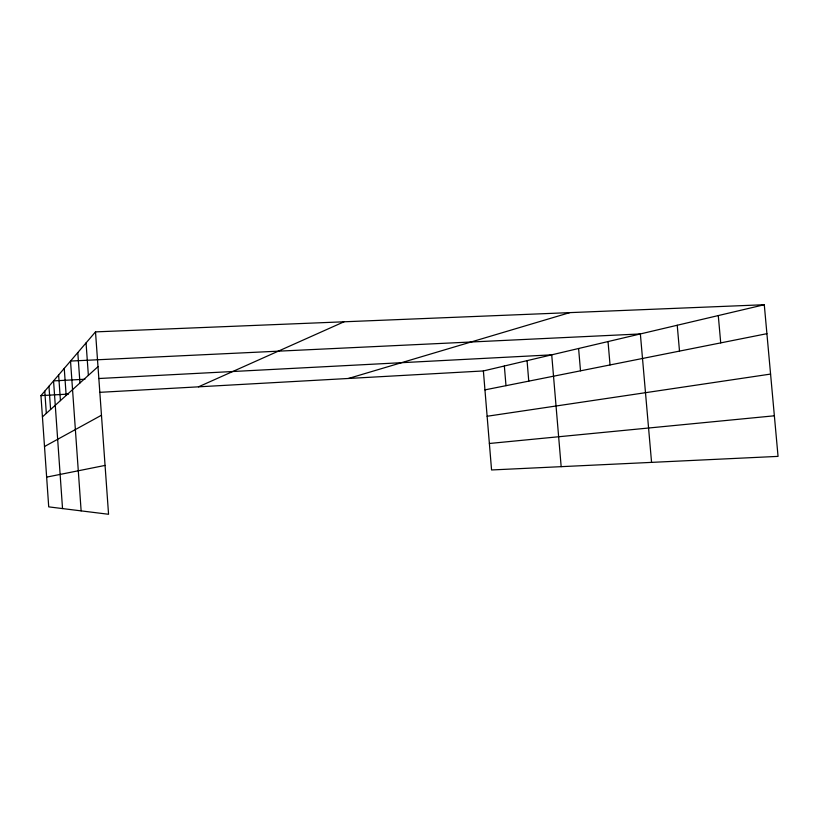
<?xml version="1.0" encoding="UTF-8"?>
<svg xmlns="http://www.w3.org/2000/svg" width="819" height="819" viewBox="0 0 819 819"><rect width="100%" height="100%" fill="white"/><g stroke="black" fill="none" stroke-linecap="round" stroke-linejoin="round"><path stroke-width="1.23" d="M95.506 331.879L108.558 514.271L48.72 506.869L40.95 395.618L95.506 331.879L764.281 304.729L778.05 456.378L491.564 469.963L483.384 370.946L764.281 304.729M42.434 416.871L97.993 366.666M44.502 446.519L101.464 415.233M198.464 386.834L344.041 321.785M348.454 378.47L569.748 312.633M46.642 477.119L105.057 465.417M484.95 389.875L766.912 333.681M487.121 416.257L770.577 374.078M489.373 443.488L774.364 415.796M40.95 395.618L68.53 394.082M99.846 392.332L483.384 370.946M84.961 379.248L53.552 380.886L62.531 508.579M98.771 378.521L551.719 354.842L561.169 466.656M718.283 315.581L720.72 342.885M677.231 325.256L679.504 351.095M651.566 462.377L640.366 333.947L70.526 361.056L81.132 510.882M608.026 341.564L610.042 364.936M578.603 348.505L580.507 370.823M527.057 360.657L528.767 381.132M504.35 366.001L505.988 385.677M86.056 342.915L88.37 375.368M77.795 352.559L79.955 382.964M64.251 368.386L66.165 395.434M58.63 374.959L60.432 400.614M48.956 386.261L50.594 409.5M44.779 391.144L46.325 413.36"/></g></svg>
